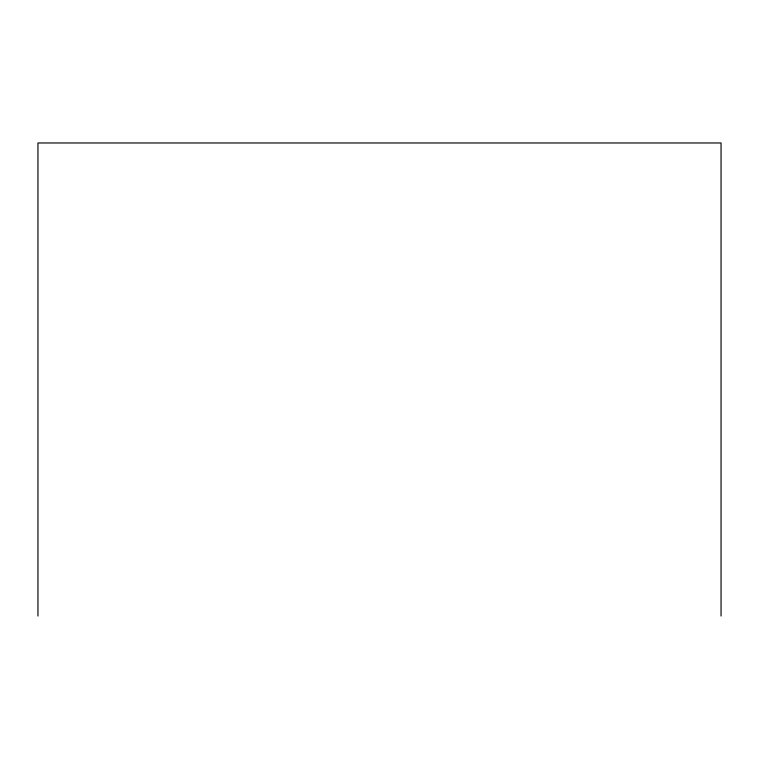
<?xml version="1.0" encoding="UTF-8"?>
<svg xmlns="http://www.w3.org/2000/svg" width="759" height="759" viewBox="0 0 759 759"><rect width="100%" height="100%" fill="white"/><g stroke="black" fill="none" stroke-linecap="round" stroke-linejoin="round"><path stroke-width="1.14" d="M721.05 616.033L721.05 142.967L37.95 142.967L37.95 616.033"/></g></svg>
